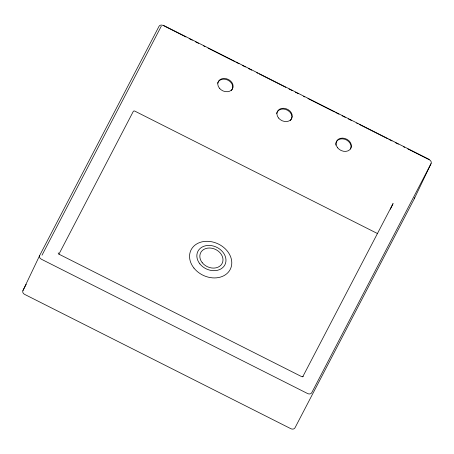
<?xml version="1.0" encoding="UTF-8"?>
<svg xmlns="http://www.w3.org/2000/svg" width="454" height="454" viewBox="0 0 454 454"><rect width="100%" height="100%" fill="white"/><g stroke="black" fill="none" stroke-linecap="round" stroke-linejoin="round"><path stroke-width="0.68" d="M58.203 252.895L58.435 253.786M429.319 159.774A3.314 2.633 25.5 0 1 431.062 163.599L414.292 198.75L294.986 427.833A3.314 2.633 25.5 0 1 290.81 428.678L24.681 294.408A3.314 2.633 25.5 0 1 22.938 290.577L39.708 255.426L159.013 26.343A3.314 2.633 25.5 0 1 162.384 25.191M390.378 209.209L393.085 203.534L302.739 376.78L301.422 376.508L59.037 254.217M22.938 290.577L26.207 284.3M42.023 255.188L161.284 26.196M58.884 254.24L133.311 111.366A1.322 1.05 25.5 0 1 134.742 111.077L377.524 233.572M431.062 163.599L311.75 392.682A3.314 2.633 25.5 0 1 307.574 393.533L41.445 259.257A3.314 2.633 25.5 0 1 39.708 255.426M163.304 25.265L429.405 159.524M163.82 25.816L185.947 36.978M189.108 38.573L192.269 40.168M195.43 41.762L198.591 43.357M203.647 45.911L204.913 46.546M208.074 48.141L234.622 61.54M235.887 62.175L239.048 63.77M242.209 65.365L245.37 66.959M248.531 68.554L251.692 70.149M256.748 72.702L258.008 73.338M259.274 73.979L285.827 87.372M288.988 88.967L292.143 90.562M295.304 92.156L298.465 93.751M303.522 96.305L304.787 96.94M307.948 98.535L334.502 111.928M335.761 112.569L338.922 114.164M342.083 115.759L345.244 117.353M348.405 118.948L351.566 120.543M356.623 123.091L357.888 123.732M359.154 124.368L387.597 138.72M388.862 139.361L392.023 140.956M395.184 142.55L398.345 144.145M403.402 146.693L404.667 147.334M407.828 148.929L428.69 159.45M162.793 25.322A3.314 2.633 25.5 0 1 163.19 25.498M414.536 197.74A3.314 2.633 25.5 0 1 414.292 198.75M217.619 83.258A7.951 6.322 25.5 0 1 228.339 80.358A7.951 6.322 25.5 0 1 231.211 90.721M277.156 112.07A7.951 6.322 25.5 0 1 288.074 110.555A7.951 6.322 25.5 0 1 290.35 120.56M276.645 113.642A7.951 6.322 25.5 0 1 276.929 112.569M335.784 145.189A7.951 6.322 25.5 0 1 344.376 139.14A7.951 6.322 25.5 0 1 350.488 149.065M303 376.57L302.568 376.758L303 376.57M193.937 268.059A21.877 17.405 25.5 0 0 230.195 269.472A21.877 17.405 25.5 0 0 207.864 241.318A21.877 17.405 25.5 0 0 193.937 268.059M199.868 263.876A15.096 12.008 25.5 0 0 224.889 264.852A15.096 12.008 25.5 0 0 209.476 245.427A15.096 12.008 25.5 0 0 199.868 263.876M202.229 262.69A12.008 9.557 25.5 0 0 222.131 263.462A12.008 9.557 25.5 0 0 209.873 248.009A12.008 9.557 25.5 0 0 202.229 262.69M337.663 147.828A7.951 6.322 25.5 0 0 350.834 148.344A7.951 6.322 25.5 0 0 342.719 138.112A7.951 6.322 25.5 0 0 337.663 147.828M219.378 88.155A7.951 6.322 25.5 0 0 232.556 88.666A7.951 6.322 25.5 0 0 224.441 78.434A7.951 6.322 25.5 0 0 219.378 88.155M278.518 117.989A7.951 6.322 25.5 0 0 291.695 118.505A7.951 6.322 25.5 0 0 283.58 108.273A7.951 6.322 25.5 0 0 278.518 117.989"/></g></svg>
